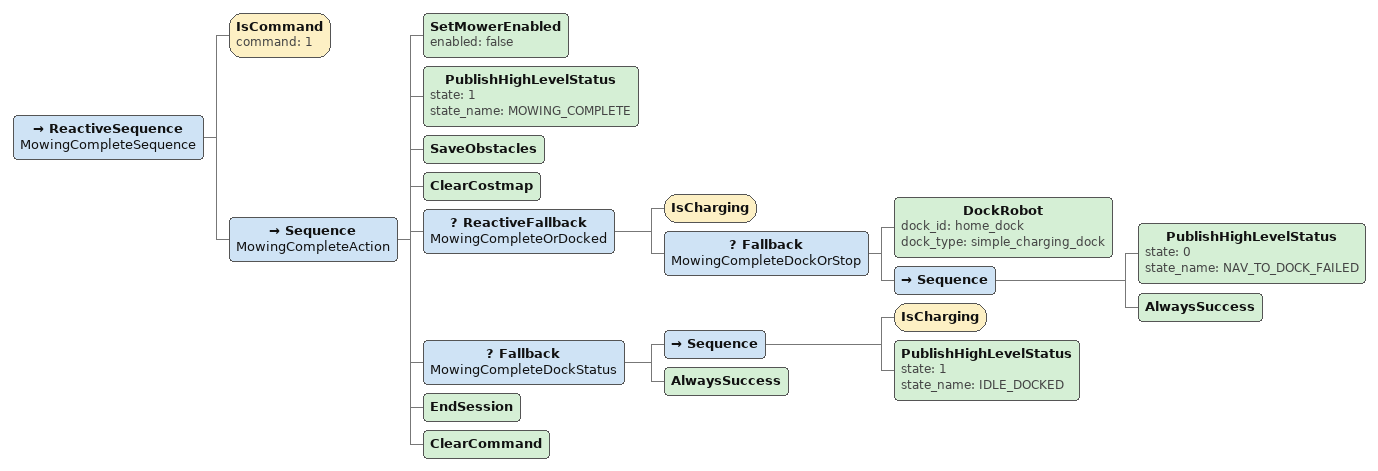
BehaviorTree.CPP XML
<ReactiveSequence name="MowingCompleteSequence">
  <IsCommand command="1"/>
  <Sequence name="MowingCompleteAction">
    <SetMowerEnabled enabled="false"/>
    <PublishHighLevelStatus state="1" state_name="MOWING_COMPLETE"/>
    <SaveObstacles/>
    <ClearCostmap/>
    <ReactiveFallback name="MowingCompleteOrDocked">
      <IsCharging/>
      <Fallback name="MowingCompleteDockOrStop">
        <DockRobot dock_id="home_dock" dock_type="simple_charging_dock"/>
        <Sequence>
          <PublishHighLevelStatus state="0" state_name="NAV_TO_DOCK_FAILED"/>
          <AlwaysSuccess/>
        </Sequence>
      </Fallback>
    </ReactiveFallback>
    <Fallback name="MowingCompleteDockStatus">
      <Sequence>
        <IsCharging/>
        <PublishHighLevelStatus state="1" state_name="IDLE_DOCKED"/>
      </Sequence>
      <AlwaysSuccess/>
    </Fallback>
    <EndSession/>
    <ClearCommand/>
  </Sequence>
</ReactiveSequence>
